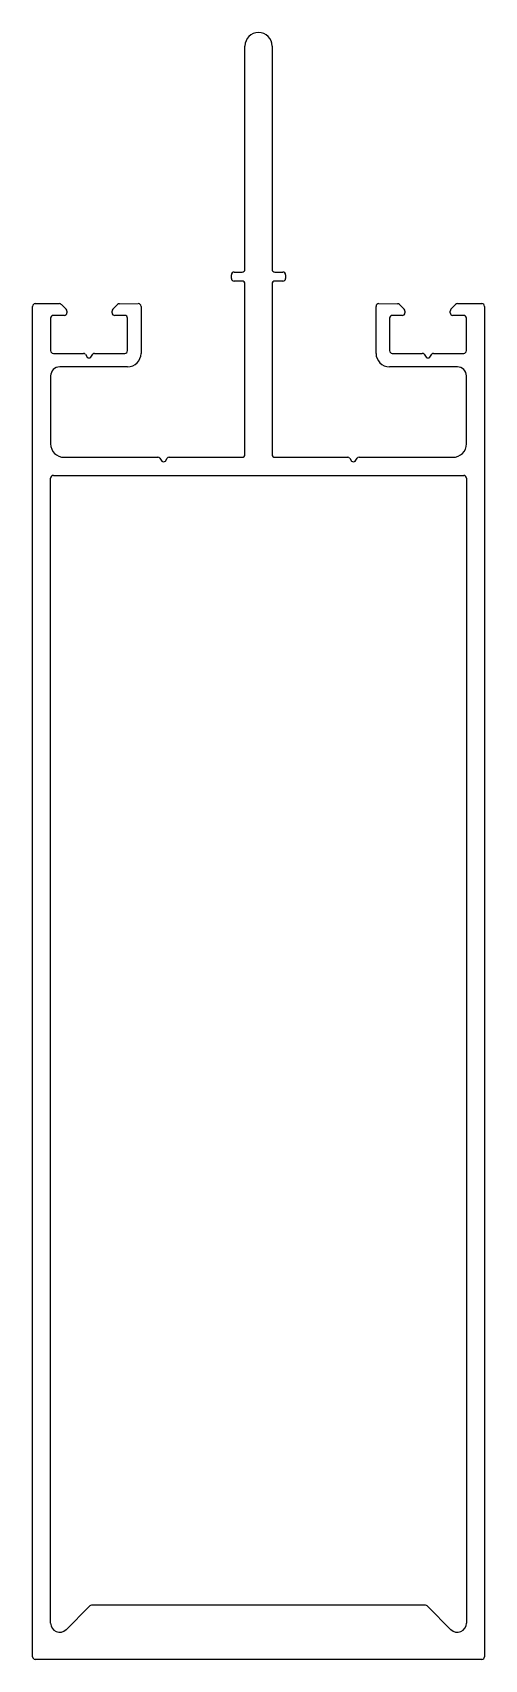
# Model space of a CAD drawing. Extents: x 826 to 876, y 469 to 649.
import ezdxf

# ---------------------------------------------------------------- set-up
doc = ezdxf.new("R2010")
doc.units = 0
doc.layers.get('0').update_dxf_attribs({"linetype": 'CONTINUOUS'})

msp = doc.modelspace()

# ---------------------------------------------------------------- linework, layer by layer
at = {"color": 0}
for p, q in [((849.71, 622.71), (849.71, 647.41)), ((852.71, 647.41), (852.71, 622.71)), ((848.21, 621.71), (848.21, 622.11)), ((848.51, 622.41), (849.41, 622.41)), ((849.41, 621.41), (848.51, 621.41)), ((849.71, 602.21), (849.71, 621.11)), ((852.71, 621.11), (852.71, 602.21)), ((853.01, 622.41), (853.91, 622.41)), ((853.91, 621.41), (853.01, 621.41)), ((854.21, 622.11), (854.21, 621.71)), ((826.21, 469.21), (826.21, 618.61)), ((826.51, 618.91), (829.18, 618.91)), ((829.71, 617.61), (828.51, 617.61)), ((829.4, 618.82), (829.92, 618.29)), ((830.01, 618.08), (830.01, 617.91)), ((835.01, 617.9), (835.01, 618.08)), ((835.1, 618.29), (835.62, 618.82)), ((836.41, 617.61), (835.31, 617.6)), ((835.83, 618.9), (837.91, 618.91)), ((838.21, 618.61), (838.21, 613.41)), ((864.21, 613.41), (864.21, 618.61)), ((864.51, 618.91), (866.58, 618.9)), ((867.11, 617.6), (866.01, 617.61)), ((866.8, 618.82), (867.32, 618.29)), ((867.41, 618.08), (867.41, 617.9)), ((872.41, 617.91), (872.41, 618.08)), ((872.5, 618.29), (873.02, 618.82)), ((873.91, 617.61), (872.71, 617.61)), ((873.23, 618.91), (875.91, 618.91)), ((876.21, 618.61), (876.21, 469.21)), ((828.21, 617.31), (828.21, 613.71)), ((836.71, 613.71), (836.71, 617.31)), ((865.71, 617.31), (865.71, 613.71)), ((874.21, 613.71), (874.21, 617.31)), ((828.51, 613.41), (831.83, 613.41)), ((832.05, 613.32), (832.25, 612.99)), ((832.67, 612.99), (832.87, 613.32)), ((833.08, 613.41), (836.41, 613.41)), ((866.01, 613.41), (869.33, 613.41)), ((869.55, 613.32), (869.75, 612.99)), ((870.17, 612.99), (870.37, 613.32)), ((870.58, 613.41), (873.91, 613.41)), ((828.21, 610.91), (828.21, 603.41)), ((836.71, 611.91), (829.21, 611.91)), ((873.21, 611.91), (865.71, 611.91)), ((874.21, 603.41), (874.21, 610.91)), ((829.71, 601.91), (840.08, 601.91)), ((840.3, 601.82), (840.5, 601.49)), ((840.92, 601.49), (841.12, 601.82)), ((841.33, 601.91), (849.41, 601.91)), ((853.01, 601.91), (861.08, 601.91)), ((861.3, 601.82), (861.5, 601.49)), ((861.92, 601.49), (862.12, 601.82)), ((862.33, 601.91), (872.71, 601.91)), ((828.21, 472.91), (828.21, 599.61)), ((828.51, 599.91), (873.91, 599.91)), ((874.21, 599.61), (874.21, 472.91)), ((832.48, 474.76), (829.91, 472.2)), ((869.59, 474.91), (832.83, 474.91)), ((872.5, 472.2), (869.94, 474.76)), ((875.91, 468.91), (826.51, 468.91))]:
    msp.add_line(p, q, dxfattribs=at)
for centre, radius, start, end in [((851.21, 647.41), 1.5, 360, 180), ((848.51, 622.11), 0.3, 90, 180), ((848.51, 621.71), 0.3, 180, 270), ((849.41, 622.71), 0.3, 270, 360), ((849.41, 621.11), 0.3, 0, 90), ((853.01, 622.71), 0.3, 180, 270), ((853.01, 621.11), 0.3, 90, 180), ((853.91, 622.11), 0.3, 0, 90), ((853.91, 621.71), 0.3, 270, 360), ((826.51, 618.61), 0.3, 90, 180), ((828.51, 617.31), 0.3, 90, 180), ((829.18, 618.61), 0.3, 45, 90), ((829.71, 617.91), 0.3, 270, 0), ((829.71, 618.08), 0.3, 0, 45), ((835.31, 618.08), 0.3, 135, 180), ((835.31, 617.9), 0.3, 180, 270.0983), ((835.83, 618.6), 0.3, 90.0596, 135), ((836.41, 617.31), 0.3, 0, 90.0983), ((837.91, 618.61), 0.3, 360, 90.0596), ((864.51, 618.61), 0.3, 89.9404, 180), ((866.01, 617.31), 0.3, 89.9017, 180), ((866.58, 618.6), 0.3, 45, 89.9404), ((867.11, 617.9), 0.3, 269.9017, 360), ((867.11, 618.08), 0.3, 0, 45), ((872.71, 618.08), 0.3, 135, 180), ((872.71, 617.91), 0.3, 180, 270), ((873.23, 618.61), 0.3, 90, 135), ((873.91, 617.31), 0.3, 360, 90), ((875.91, 618.61), 0.3, 0, 90), ((828.51, 613.71), 0.3, 180, 270), ((831.83, 613.11), 0.3, 45, 90), ((832.46, 613.21), 0.3, 225, 315), ((833.08, 613.11), 0.3, 90, 135), ((836.41, 613.71), 0.3, 270, 0), ((836.71, 613.41), 1.5, 270, 0), ((865.71, 613.41), 1.5, 180, 270), ((866.01, 613.71), 0.3, 180, 270), ((869.33, 613.11), 0.3, 45, 90), ((869.96, 613.21), 0.3, 225, 315), ((870.58, 613.11), 0.3, 90, 135), ((873.91, 613.71), 0.3, 270, 0), ((829.21, 610.91), 1, 90, 180), ((873.21, 610.91), 1, 0, 90), ((829.71, 603.41), 1.5, 180, 270), ((872.71, 603.41), 1.5, 270, 0), ((840.08, 601.61), 0.3, 45, 90), ((840.71, 601.71), 0.3, 225, 315), ((841.33, 601.61), 0.3, 90, 135), ((849.41, 602.21), 0.3, 270, 0), ((853.01, 602.21), 0.3, 180, 270), ((861.08, 601.61), 0.3, 45, 90), ((861.71, 601.71), 0.3, 225, 315), ((862.33, 601.61), 0.3, 90, 135), ((828.51, 599.61), 0.3, 90, 180), ((873.91, 599.61), 0.3, 360, 90), ((832.83, 474.41), 0.5, 90, 135), ((869.59, 474.41), 0.5, 45, 90), ((829.21, 472.91), 1, 180, 315), ((873.21, 472.91), 1, 225, 0), ((826.51, 469.21), 0.3, 180, 270), ((875.91, 469.21), 0.3, 270, 0)]:
    msp.add_arc(centre, radius, start, end, dxfattribs=at)

doc.saveas('drawing.dxf')
